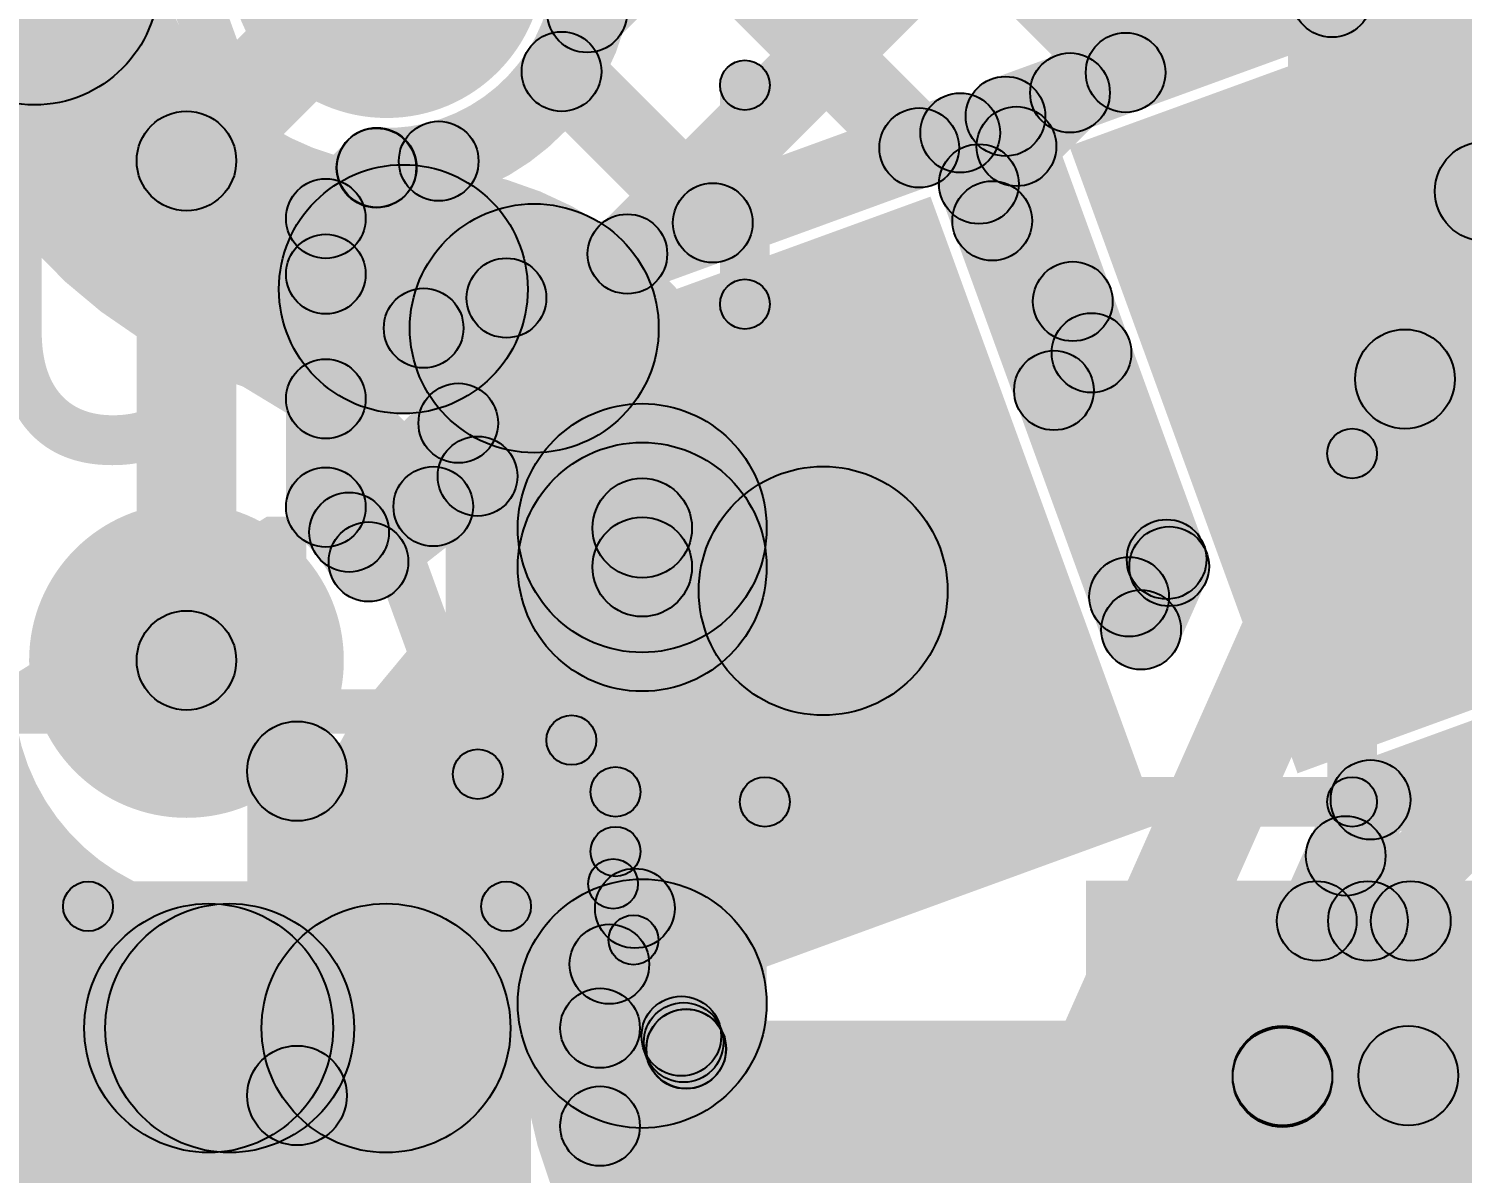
# Model space of a CAD drawing. Header units: millimetres. Extents: x -2.17 to 2.17, y -2.17 to 2.17.
# Drawn here: x 0.63 to 0.7741, y 0.1236 to 0.2386 of the extents above; entities that cross this region are included whole.
import ezdxf

# ---------------------------------------------------------------- set-up
doc = ezdxf.new("R2010")
doc.units = ezdxf.units.MM
doc.header["$MEASUREMENT"] = 0
for name, color, linetype in [('BottomLayer', 5, 'Continuous'), ('BottomOverlay', 54, 'Continuous'), ('BottomPaste', 16, 'Continuous'), ('BottomSolder', 6, 'Continuous'), ('Mechanical2', 216, 'Continuous'), ('TopLayer', 1, 'Continuous'), ('TopOverlay', 2, 'Continuous'), ('TopPaste', 8, 'Continuous'), ('TopSolder', 216, 'Continuous'), ('ViaHoleLayer', 16, 'Continuous')]:
    doc.layers.add(name, color=color, linetype=linetype)

# ---------------------------------------------------------------- blocks, each defined once
blk = doc.blocks.new('S______B______B_1')
at = {"layer": 'BottomLayer'}
for points in [[(-0.015, 0.0175), (-0.015, -0.0175), (-0.045, -0.0175), (-0.045, 0.0175)], [(0.045, 0.0175), (0.045, -0.0175), (0.015, -0.0175), (0.015, 0.0175)]]:
    blk.add_hatch(color=5, dxfattribs=at).paths.add_polyline_path(points)
at = {"layer": 'BottomOverlay'}
h = blk.add_hatch(color=54, dxfattribs=at)
edge = h.paths.add_edge_path()
edge.add_arc((-0.049, 0.021), 0.0025, 0, 360)
h = blk.add_hatch(color=54, dxfattribs=at)
edge = h.paths.add_edge_path()
edge.add_arc((-0.049, 0.021), 0.0025, 0, 360)
for points in [[(-0.049, 0.0185), (-0.049, 0.0235), (0.049, 0.0235), (0.049, 0.0185)], [(-0.0515, 0.021), (-0.0465, 0.021), (-0.0465, -0.021), (-0.0515, -0.021)], [(0.0465, 0.021), (0.0515, 0.021), (0.0515, -0.021), (0.0465, -0.021)], [(-0.049, -0.0235), (-0.049, -0.0185), (0.049, -0.0185), (0.049, -0.0235)]]:
    blk.add_hatch(color=54, dxfattribs=at).paths.add_polyline_path(points)
h = blk.add_hatch(color=54, dxfattribs=at)
edge = h.paths.add_edge_path()
edge.add_arc((0.049, 0.021), 0.0025, 0, 360)
h = blk.add_hatch(color=54, dxfattribs=at)
edge = h.paths.add_edge_path()
edge.add_arc((0.049, 0.021), 0.0025, 0, 360)
h = blk.add_hatch(color=54, dxfattribs=at)
edge = h.paths.add_edge_path()
edge.add_arc((-0.049, -0.021), 0.0025, 0, 360)
h = blk.add_hatch(color=54, dxfattribs=at)
edge = h.paths.add_edge_path()
edge.add_arc((-0.049, -0.021), 0.0025, 0, 360)
h = blk.add_hatch(color=54, dxfattribs=at)
edge = h.paths.add_edge_path()
edge.add_arc((0.049, -0.021), 0.0025, 0, 360)
h = blk.add_hatch(color=54, dxfattribs=at)
edge = h.paths.add_edge_path()
edge.add_arc((0.049, -0.021), 0.0025, 0, 360)
at = {"layer": 'BottomPaste'}
for points in [[(-0.015, 0.0175), (-0.015, -0.0175), (-0.045, -0.0175), (-0.045, 0.0175)], [(0.045, 0.0175), (0.045, -0.0175), (0.015, -0.0175), (0.015, 0.0175)]]:
    blk.add_hatch(color=16, dxfattribs=at).paths.add_polyline_path(points)
at = {"layer": 'BottomSolder'}
for points in [[(-0.011, 0.0215), (-0.011, -0.0215), (-0.049, -0.0215), (-0.049, 0.0215)], [(0.049, 0.0215), (0.049, -0.0215), (0.011, -0.0215), (0.011, 0.0215)]]:
    blk.add_hatch(color=6, dxfattribs=at).paths.add_polyline_path(points)
at = {"layer": 'BottomOverlay'}
for centre in [(-0.049, 0.021), (-0.049, 0.021), (0.049, 0.021), (0.049, 0.021), (-0.049, -0.021), (-0.049, -0.021), (0.049, -0.021), (0.049, -0.021)]:
    blk.add_circle(centre, 0.0025, dxfattribs=at)
blk = doc.blocks.new('SOT23_3_B_100')
at = {"layer": 'BottomLayer'}
for points in [[(-0.02166, 0.02657), (-0.05316, 0.02657), (-0.05316, 0.05807), (-0.02166, 0.05807)], [(0.05314, 0.02657), (0.02165, 0.02657), (0.02165, 0.05807), (0.05314, 0.05807)], [(0.01574, -0.05807), (-0.01575, -0.05807), (-0.01575, -0.02657), (0.01574, -0.02657)]]:
    blk.add_hatch(color=5, dxfattribs=at).paths.add_polyline_path(points)
at = {"layer": 'BottomOverlay'}
h = blk.add_hatch(color=54, dxfattribs=at)
edge = h.paths.add_edge_path()
edge.add_arc((-0.066, 0.045), 0.0025, 0, 360)
h = blk.add_hatch(color=54, dxfattribs=at)
edge = h.paths.add_edge_path()
edge.add_arc((-0.06, 0.045), 0.0025, 0, 360)
h = blk.add_hatch(color=54, dxfattribs=at)
edge = h.paths.add_edge_path()
edge.add_arc((-0.01101, 0.032), 0.0025, 0, 360)
for points in [[(-0.01101, 0.0295), (-0.01101, 0.0345), (0.01099, 0.0345), (0.01099, 0.0295)], [(-0.06351, 0.03), (-0.05851, 0.03), (-0.05851, -0.029), (-0.06351, -0.029)], [(0.05849, 0.03), (0.06349, 0.03), (0.06349, -0.029), (0.05849, -0.029)], [(-0.06101, -0.0315), (-0.06101, -0.0265), (-0.02601, -0.0265), (-0.02601, -0.0315)], [(0.02599, -0.0315), (0.02599, -0.0265), (0.06099, -0.0265), (0.06099, -0.0315)]]:
    blk.add_hatch(color=54, dxfattribs=at).paths.add_polyline_path(points)
h = blk.add_hatch(color=54, dxfattribs=at)
edge = h.paths.add_edge_path()
edge.add_arc((0.01099, 0.032), 0.0025, 0, 360)
h = blk.add_hatch(color=54, dxfattribs=at)
edge = h.paths.add_edge_path()
edge.add_arc((-0.06101, 0.03), 0.0025, 0, 360)
h = blk.add_hatch(color=54, dxfattribs=at)
edge = h.paths.add_edge_path()
edge.add_arc((0.06099, 0.03), 0.0025, 0, 360)
h = blk.add_hatch(color=54, dxfattribs=at)
edge = h.paths.add_edge_path()
edge.add_arc((-0.06101, -0.029), 0.0025, 0, 360)
h = blk.add_hatch(color=54, dxfattribs=at)
edge = h.paths.add_edge_path()
edge.add_arc((-0.06101, -0.029), 0.0025, 0, 360)
h = blk.add_hatch(color=54, dxfattribs=at)
edge = h.paths.add_edge_path()
edge.add_arc((-0.02601, -0.029), 0.0025, 0, 360)
h = blk.add_hatch(color=54, dxfattribs=at)
edge = h.paths.add_edge_path()
edge.add_arc((0.02599, -0.029), 0.0025, 0, 360)
h = blk.add_hatch(color=54, dxfattribs=at)
edge = h.paths.add_edge_path()
edge.add_arc((0.06099, -0.029), 0.0025, 0, 360)
h = blk.add_hatch(color=54, dxfattribs=at)
edge = h.paths.add_edge_path()
edge.add_arc((0.06099, -0.029), 0.0025, 0, 360)
at = {"layer": 'BottomPaste'}
for points in [[(-0.02166, 0.02657), (-0.05316, 0.02657), (-0.05316, 0.05807), (-0.02166, 0.05807)], [(0.05314, 0.02657), (0.02165, 0.02657), (0.02165, 0.05807), (0.05314, 0.05807)], [(0.01574, -0.05807), (-0.01575, -0.05807), (-0.01575, -0.02657), (0.01574, -0.02657)]]:
    blk.add_hatch(color=16, dxfattribs=at).paths.add_polyline_path(points)
at = {"layer": 'BottomSolder'}
for points in [[(-0.01766, 0.02257), (-0.05716, 0.02257), (-0.05716, 0.06207), (-0.01766, 0.06207)], [(0.05714, 0.02257), (0.01765, 0.02257), (0.01765, 0.06207), (0.05714, 0.06207)], [(0.01974, -0.06207), (-0.01975, -0.06207), (-0.01975, -0.02257), (0.01974, -0.02257)]]:
    blk.add_hatch(color=6, dxfattribs=at).paths.add_polyline_path(points)
at = {"layer": 'BottomOverlay', "const_width": 0.005}
blk.add_lwpolyline([(-0.06, 0.045, 1), (-0.066, 0.045, 1)], format="xyb", close=True, dxfattribs=at)
at = {"layer": 'BottomOverlay'}
for centre in [(-0.066, 0.045), (-0.06, 0.045), (-0.01101, 0.032), (0.01099, 0.032), (-0.06101, 0.03), (0.06099, 0.03), (-0.06101, -0.029), (-0.06101, -0.029), (-0.02601, -0.029), (0.02599, -0.029), (0.06099, -0.029), (0.06099, -0.029)]:
    blk.add_circle(centre, 0.0025, dxfattribs=at)
blk = doc.blocks.new('SOT23_3_B_101')
at = {"layer": 'BottomLayer'}
for points in [[(-0.02166, 0.02657), (-0.05316, 0.02657), (-0.05316, 0.05807), (-0.02166, 0.05807)], [(0.05314, 0.02657), (0.02165, 0.02657), (0.02165, 0.05807), (0.05314, 0.05807)], [(0.01574, -0.05807), (-0.01575, -0.05807), (-0.01575, -0.02657), (0.01574, -0.02657)]]:
    blk.add_hatch(color=5, dxfattribs=at).paths.add_polyline_path(points)
at = {"layer": 'BottomOverlay'}
h = blk.add_hatch(color=54, dxfattribs=at)
edge = h.paths.add_edge_path()
edge.add_arc((-0.066, 0.045), 0.0025, 0, 360)
h = blk.add_hatch(color=54, dxfattribs=at)
edge = h.paths.add_edge_path()
edge.add_arc((-0.06, 0.045), 0.0025, 0, 360)
h = blk.add_hatch(color=54, dxfattribs=at)
edge = h.paths.add_edge_path()
edge.add_arc((-0.01101, 0.032), 0.0025, 0, 360)
for points in [[(0.01099, 0.0345), (0.01099, 0.0295), (-0.01101, 0.0295), (-0.01101, 0.0345)], [(-0.06351, 0.03), (-0.05851, 0.03), (-0.05851, -0.029), (-0.06351, -0.029)], [(0.05849, 0.03), (0.06349, 0.03), (0.06349, -0.029), (0.05849, -0.029)], [(-0.02601, -0.0265), (-0.02601, -0.0315), (-0.06101, -0.0315), (-0.06101, -0.0265)], [(0.06099, -0.0265), (0.06099, -0.0315), (0.02599, -0.0315), (0.02599, -0.0265)]]:
    blk.add_hatch(color=54, dxfattribs=at).paths.add_polyline_path(points)
h = blk.add_hatch(color=54, dxfattribs=at)
edge = h.paths.add_edge_path()
edge.add_arc((0.01099, 0.032), 0.0025, 0, 360)
h = blk.add_hatch(color=54, dxfattribs=at)
edge = h.paths.add_edge_path()
edge.add_arc((-0.06101, 0.03), 0.0025, 0, 360)
h = blk.add_hatch(color=54, dxfattribs=at)
edge = h.paths.add_edge_path()
edge.add_arc((0.06099, 0.03), 0.0025, 0, 360)
h = blk.add_hatch(color=54, dxfattribs=at)
edge = h.paths.add_edge_path()
edge.add_arc((-0.06101, -0.029), 0.0025, 0, 360)
h = blk.add_hatch(color=54, dxfattribs=at)
edge = h.paths.add_edge_path()
edge.add_arc((-0.06101, -0.029), 0.0025, 0, 360)
h = blk.add_hatch(color=54, dxfattribs=at)
edge = h.paths.add_edge_path()
edge.add_arc((-0.02601, -0.029), 0.0025, 0, 360)
h = blk.add_hatch(color=54, dxfattribs=at)
edge = h.paths.add_edge_path()
edge.add_arc((0.02599, -0.029), 0.0025, 0, 360)
h = blk.add_hatch(color=54, dxfattribs=at)
edge = h.paths.add_edge_path()
edge.add_arc((0.06099, -0.029), 0.0025, 0, 360)
h = blk.add_hatch(color=54, dxfattribs=at)
edge = h.paths.add_edge_path()
edge.add_arc((0.06099, -0.029), 0.0025, 0, 360)
at = {"layer": 'BottomPaste'}
for points in [[(-0.02166, 0.02657), (-0.05316, 0.02657), (-0.05316, 0.05807), (-0.02166, 0.05807)], [(0.05314, 0.02657), (0.02165, 0.02657), (0.02165, 0.05807), (0.05314, 0.05807)], [(0.01574, -0.05807), (-0.01575, -0.05807), (-0.01575, -0.02657), (0.01574, -0.02657)]]:
    blk.add_hatch(color=16, dxfattribs=at).paths.add_polyline_path(points)
at = {"layer": 'BottomSolder'}
for points in [[(-0.01766, 0.02257), (-0.05716, 0.02257), (-0.05716, 0.06207), (-0.01766, 0.06207)], [(0.05714, 0.02257), (0.01765, 0.02257), (0.01765, 0.06207), (0.05714, 0.06207)], [(0.01974, -0.06207), (-0.01975, -0.06207), (-0.01975, -0.02257), (0.01974, -0.02257)]]:
    blk.add_hatch(color=6, dxfattribs=at).paths.add_polyline_path(points)
at = {"layer": 'BottomOverlay', "const_width": 0.005}
blk.add_lwpolyline([(-0.06, 0.045, 1), (-0.066, 0.045, 1)], format="xyb", close=True, dxfattribs=at)
at = {"layer": 'BottomOverlay'}
for centre in [(-0.066, 0.045), (-0.06, 0.045), (-0.01101, 0.032), (0.01099, 0.032), (-0.06101, 0.03), (0.06099, 0.03), (-0.06101, -0.029), (-0.06101, -0.029), (-0.02601, -0.029), (0.02599, -0.029), (0.06099, -0.029), (0.06099, -0.029)]:
    blk.add_circle(centre, 0.0025, dxfattribs=at)
blk = doc.blocks.new('WS2812B_M____254')
at = {"layer": 'TopLayer'}
for points in [[(0.03504, 0.05079), (0.09409, 0.05079), (0.09409, 0.01142), (0.03504, 0.01142)], [(0.03504, -0.01142), (0.09409, -0.01142), (0.09409, -0.05079), (0.03504, -0.05079)]]:
    blk.add_hatch(color=1, dxfattribs=at).paths.add_polyline_path(points)
at = {"layer": 'TopPaste'}
for points in [[(0.03504, 0.05079), (0.09409, 0.05079), (0.09409, 0.01142), (0.03504, 0.01142)], [(0.03504, -0.01142), (0.09409, -0.01142), (0.09409, -0.05079), (0.03504, -0.05079)]]:
    blk.add_hatch(color=8, dxfattribs=at).paths.add_polyline_path(points)
at = {"layer": 'TopSolder'}
for points in [[(0.03104, 0.05479), (0.09809, 0.05479), (0.09809, 0.00742), (0.03104, 0.00742)], [(0.03104, -0.00742), (0.09809, -0.00742), (0.09809, -0.05479), (0.03104, -0.05479)]]:
    blk.add_hatch(color=216, dxfattribs=at).paths.add_polyline_path(points)
blk = doc.blocks.new('WS2812B_M____255')
at = {"layer": 'TopLayer'}
for points in [[(-0.09409, 0.05079), (-0.03504, 0.05079), (-0.03504, 0.01142), (-0.09409, 0.01142)], [(-0.09409, -0.01142), (-0.03504, -0.01142), (-0.03504, -0.05079), (-0.09409, -0.05079)]]:
    blk.add_hatch(color=1, dxfattribs=at).paths.add_polyline_path(points)
at = {"layer": 'TopOverlay'}
h = blk.add_hatch(color=2, dxfattribs=at)
edge = h.paths.add_edge_path()
edge.add_arc((-0.07, 0.07), 0.0025, 0, 360)
h = blk.add_hatch(color=2, dxfattribs=at)
edge = h.paths.add_edge_path()
edge.add_arc((-0.07, 0.07), 0.0025, 0, 360)
for points in [[(0.07, 0.0725), (0.07, 0.0675), (-0.07, 0.0675), (-0.07, 0.0725)], [(-0.0725, 0.07), (-0.0675, 0.07), (-0.0675, 0.06), (-0.0725, 0.06)]]:
    blk.add_hatch(color=2, dxfattribs=at).paths.add_polyline_path(points)
h = blk.add_hatch(color=2, dxfattribs=at)
edge = h.paths.add_edge_path()
edge.add_arc((-0.091, 0.061), 0.0025, 0, 360)
h = blk.add_hatch(color=2, dxfattribs=at)
edge = h.paths.add_edge_path()
edge.add_arc((-0.085, 0.061), 0.0025, 0, 360)
h = blk.add_hatch(color=2, dxfattribs=at)
edge = h.paths.add_edge_path()
edge.add_arc((-0.07, 0.06), 0.0025, 0, 360)
at = {"layer": 'TopPaste'}
for points in [[(-0.09409, 0.05079), (-0.03504, 0.05079), (-0.03504, 0.01142), (-0.09409, 0.01142)], [(-0.09409, -0.01142), (-0.03504, -0.01142), (-0.03504, -0.05079), (-0.09409, -0.05079)]]:
    blk.add_hatch(color=8, dxfattribs=at).paths.add_polyline_path(points)
at = {"layer": 'TopSolder'}
for points in [[(-0.09809, 0.05479), (-0.03104, 0.05479), (-0.03104, 0.00742), (-0.09809, 0.00742)], [(-0.09809, -0.00742), (-0.03104, -0.00742), (-0.03104, -0.05479), (-0.09809, -0.05479)]]:
    blk.add_hatch(color=216, dxfattribs=at).paths.add_polyline_path(points)
at = {"layer": 'TopOverlay', "const_width": 0.005}
blk.add_lwpolyline([(-0.085, 0.061, 1), (-0.091, 0.061, 1)], format="xyb", close=True, dxfattribs=at)
at = {"layer": 'TopOverlay'}
for centre in [(-0.07, 0.07), (-0.07, 0.07), (-0.091, 0.061), (-0.085, 0.061), (-0.07, 0.06)]:
    blk.add_circle(centre, 0.0025, dxfattribs=at)

msp = doc.modelspace()

# ---------------------------------------------------------------- hatches: boundary and pattern name
at = {"layer": 'BottomLayer'}
h = msp.add_hatch(color=5, dxfattribs=at)
edge = h.paths.add_edge_path()
edge.add_arc((0.666, 0.24539), 0.01181, 0, 360)
h = msp.add_hatch(color=5, dxfattribs=at)
edge = h.paths.add_edge_path()
edge.add_arc((0.6306, 0.24339), 0.0125, 0, 360)
h = msp.add_hatch(color=5, dxfattribs=at)
edge = h.paths.add_edge_path()
edge.add_arc((0.77632, 0.22222), 0.005, 0, 360)
h = msp.add_hatch(color=5, dxfattribs=at)
edge = h.paths.add_edge_path()
edge.add_arc((0.66768, 0.21239), 0.0125, 0, 360)
h = msp.add_hatch(color=5, dxfattribs=at)
edge = h.paths.add_edge_path()
edge.add_arc((0.66768, 0.21239), 0.0125, 0, 360)
h = msp.add_hatch(color=5, dxfattribs=at)
edge = h.paths.add_edge_path()
edge.add_arc((0.68083, 0.20846), 0.0125, 0, 360)
h = msp.add_hatch(color=5, dxfattribs=at)
edge = h.paths.add_edge_path()
edge.add_arc((0.68083, 0.20846), 0.0125, 0, 360)
h = msp.add_hatch(color=5, dxfattribs=at)
edge = h.paths.add_edge_path()
edge.add_arc((0.69168, 0.18839), 0.0125, 0, 360)
h = msp.add_hatch(color=5, dxfattribs=at)
edge = h.paths.add_edge_path()
edge.add_arc((0.69168, 0.18449), 0.0125, 0, 360)
h = msp.add_hatch(color=5, dxfattribs=at)
edge = h.paths.add_edge_path()
edge.add_arc((0.69168, 0.18839), 0.005, 0, 360)
h = msp.add_hatch(color=5, dxfattribs=at)
edge = h.paths.add_edge_path()
edge.add_arc((0.69168, 0.18449), 0.005, 0, 360)
for points in [[(0.69668, 0.18449), (0.68668, 0.18449), (0.68668, 0.18839), (0.69668, 0.18839)], [(0.70418, 0.14062), (0.67918, 0.14062), (0.67918, 0.18449), (0.70418, 0.18449)], [(0.64235, 0.17155), (0.64942, 0.17862), (0.66054, 0.16751), (0.65346, 0.16044)], [(0.662, 0.13139), (0.652, 0.13139), (0.652, 0.16397), (0.662, 0.16397)], [(0.75601, 0.12839), (0.75601, 0.13839), (0.76865, 0.13839), (0.76865, 0.12839)], [(0.76865, 0.12839), (0.76865, 0.13839), (0.898, 0.13839), (0.898, 0.12839)], [(0.76101, 0.13322), (0.75101, 0.13322), (0.75101, 0.13339), (0.76101, 0.13339)]]:
    msp.add_hatch(color=5, dxfattribs=at).paths.add_polyline_path(points)
h = msp.add_hatch(color=5, dxfattribs=at)
edge = h.paths.add_edge_path()
edge.add_arc((0.64589, 0.17509), 0.01181, 0, 360)
h = msp.add_hatch(color=5, dxfattribs=at)
edge = h.paths.add_edge_path()
edge.add_arc((0.64589, 0.17509), 0.005, 0, 360)
h = msp.add_hatch(color=5, dxfattribs=at)
edge = h.paths.add_edge_path()
edge.add_arc((0.657, 0.16397), 0.005, 0, 360)
h = msp.add_hatch(color=5, dxfattribs=at)
edge = h.paths.add_edge_path()
edge.add_arc((0.657, 0.16397), 0.005, 0, 360)
h = msp.add_hatch(color=5, dxfattribs=at)
edge = h.paths.add_edge_path()
edge.add_arc((0.69168, 0.14062), 0.0125, 0, 360)
h = msp.add_hatch(color=5, dxfattribs=at)
edge = h.paths.add_edge_path()
edge.add_arc((0.69168, 0.14062), 0.0125, 0, 360)
h = msp.add_hatch(color=5, dxfattribs=at)
edge = h.paths.add_edge_path()
edge.add_arc((0.75601, 0.13339), 0.005, 0, 360)
h = msp.add_hatch(color=5, dxfattribs=at)
edge = h.paths.add_edge_path()
edge.add_arc((0.75601, 0.13339), 0.005, 0, 360)
h = msp.add_hatch(color=5, dxfattribs=at)
edge = h.paths.add_edge_path()
edge.add_arc((0.76865, 0.13339), 0.005, 0, 360)
h = msp.add_hatch(color=5, dxfattribs=at)
edge = h.paths.add_edge_path()
edge.add_arc((0.76865, 0.13339), 0.005, 0, 360)
h = msp.add_hatch(color=5, dxfattribs=at)
edge = h.paths.add_edge_path()
edge.add_arc((0.76865, 0.13339), 0.005, 0, 360)
h = msp.add_hatch(color=5, dxfattribs=at)
edge = h.paths.add_edge_path()
edge.add_arc((0.75601, 0.13322), 0.005, 0, 360)
h = msp.add_hatch(color=5, dxfattribs=at)
edge = h.paths.add_edge_path()
edge.add_arc((0.657, 0.13139), 0.005, 0, 360)
at = {"layer": 'BottomSolder'}
h = msp.add_hatch(color=6, dxfattribs=at)
edge = h.paths.add_edge_path()
edge.add_arc((0.666, 0.24539), 0.01581, 0, 360)
h = msp.add_hatch(color=6, dxfattribs=at)
edge = h.paths.add_edge_path()
edge.add_arc((0.64589, 0.17509), 0.01581, 0, 360)
at = {"layer": 'TopLayer'}
for points in [[(0.69301, 0.21309), (0.68736, 0.21875), (0.76386, 0.29525), (0.76952, 0.2896)], [(0.73748, 0.22928), (0.73183, 0.23493), (0.7798, 0.28291), (0.78546, 0.27725)], [(0.68897, 0.23733), (0.68332, 0.24299), (0.72166, 0.28133), (0.72731, 0.27568)], [(0.69679, 0.27194), (0.70244, 0.2776), (0.74308, 0.23697), (0.73742, 0.23131)], [(0.67605, 0.2644), (0.68171, 0.27005), (0.72234, 0.22942), (0.71668, 0.22376)], [(0.72955, 0.22599), (0.72681, 0.23351), (0.78072, 0.25313), (0.78346, 0.24561)], [(0.64942, 0.22174), (0.64235, 0.22881), (0.66246, 0.24893), (0.66954, 0.24185)], [(0.68075, 0.23142), (0.6864, 0.23707), (0.7016, 0.22187), (0.69595, 0.21622)], [(0.73211, 0.2239), (0.72645, 0.22955), (0.73183, 0.23493), (0.73748, 0.22928)], [(0.67109, 0.20471), (0.66836, 0.21223), (0.72227, 0.23185), (0.725, 0.22434)], [(0.72442, 0.22838), (0.73194, 0.23112), (0.74839, 0.18591), (0.74087, 0.18317)], [(0.71988, 0.22673), (0.72739, 0.22946), (0.74556, 0.17954), (0.73805, 0.1768)], [(0.72833, 0.22013), (0.72268, 0.22578), (0.72645, 0.22955), (0.73211, 0.2239)], [(0.66271, 0.21107), (0.65706, 0.21673), (0.6684, 0.22807), (0.67406, 0.22242)], [(0.66271, 0.21665), (0.65706, 0.2223), (0.66218, 0.22743), (0.66784, 0.22177)], [(0.66214, 0.22173), (0.6678, 0.22739), (0.68087, 0.21433), (0.67521, 0.20867)], [(0.65089, 0.17509), (0.64089, 0.17509), (0.64089, 0.22527), (0.65089, 0.22527)], [(0.72403, 0.21642), (0.72968, 0.22208), (0.73777, 0.21399), (0.73211, 0.20833)], [(0.66389, 0.19048), (0.65589, 0.19048), (0.65589, 0.21948), (0.66389, 0.21948)], [(0.66597, 0.2071), (0.67348, 0.20984), (0.67889, 0.19497), (0.67138, 0.19224)], [(0.73588, 0.19939), (0.73022, 0.20505), (0.734, 0.20882), (0.73965, 0.20316)], [(0.72936, 0.10336), (0.72023, 0.10742), (0.76374, 0.20538), (0.77288, 0.20132)], [(0.65706, 0.19854), (0.66271, 0.20419), (0.67352, 0.19339), (0.66786, 0.18773)], [(0.66506, 0.18514), (0.6594, 0.19079), (0.67037, 0.20176), (0.67603, 0.1961)], [(0.74343, 0.17865), (0.73777, 0.18431), (0.74154, 0.18808), (0.7472, 0.18242)], [(0.74546, 0.17655), (0.73815, 0.17979), (0.74098, 0.18616), (0.74829, 0.18291)], [(0.76623, 0.15734), (0.76349, 0.16486), (0.80413, 0.17965), (0.80687, 0.17213)], [(0.76743, 0.14609), (0.76178, 0.15175), (0.78078, 0.17075), (0.78644, 0.16509)], [(0.7631, 0.14729), (0.75579, 0.15054), (0.7612, 0.16272), (0.76851, 0.15947)], [(0.75953, 0.15263), (0.76518, 0.15829), (0.77173, 0.15175), (0.76607, 0.14609)], [(0.75945, 0.14492), (0.75945, 0.15292), (0.8055, 0.15292), (0.8055, 0.14492)], [(0.68718, 0.14882), (0.6947, 0.15156), (0.69984, 0.13743), (0.69232, 0.1347)], [(0.64812, 0.12566), (0.64812, 0.15066), (0.65023, 0.15066), (0.65023, 0.12566)], [(0.65023, 0.12566), (0.65023, 0.15066), (0.66594, 0.15066), (0.66594, 0.12566)], [(0.68555, 0.14176), (0.69121, 0.14742), (0.69844, 0.14019), (0.69278, 0.13453)], [(0.69027, 0.12549), (0.68461, 0.13115), (0.69301, 0.13955), (0.69867, 0.13389)], [(0.67844, 0.02439), (0.65344, 0.02439), (0.65344, 0.13816), (0.67844, 0.13816)], [(0.69144, 0.02439), (0.68344, 0.02439), (0.68344, 0.13816), (0.69144, 0.13816)], [(0.70011, 0.06686), (0.69211, 0.06686), (0.69211, 0.13608), (0.70011, 0.13608)]]:
    msp.add_hatch(color=1, dxfattribs=at).paths.add_polyline_path(points)
h = msp.add_hatch(color=1, dxfattribs=at)
edge = h.paths.add_edge_path()
edge.add_arc((0.666, 0.24539), 0.01181, 0, 360)
h = msp.add_hatch(color=1, dxfattribs=at)
edge = h.paths.add_edge_path()
edge.add_arc((0.76098, 0.24169), 0.004, 0, 360)
h = msp.add_hatch(color=1, dxfattribs=at)
edge = h.paths.add_edge_path()
edge.add_arc((0.68614, 0.24016), 0.004, 0, 360)
h = msp.add_hatch(color=1, dxfattribs=at)
edge = h.paths.add_edge_path()
edge.add_arc((0.68358, 0.23424), 0.004, 0, 360)
h = msp.add_hatch(color=1, dxfattribs=at)
edge = h.paths.add_edge_path()
edge.add_arc((0.74025, 0.23414), 0.004, 0, 360)
h = msp.add_hatch(color=1, dxfattribs=at)
edge = h.paths.add_edge_path()
edge.add_arc((0.73466, 0.23211), 0.004, 0, 360)
h = msp.add_hatch(color=1, dxfattribs=at)
edge = h.paths.add_edge_path()
edge.add_arc((0.73466, 0.23211), 0.004, 0, 360)
h = msp.add_hatch(color=1, dxfattribs=at)
edge = h.paths.add_edge_path()
edge.add_arc((0.72818, 0.22975), 0.004, 0, 360)
h = msp.add_hatch(color=1, dxfattribs=at)
edge = h.paths.add_edge_path()
edge.add_arc((0.72818, 0.22975), 0.004, 0, 360)
h = msp.add_hatch(color=1, dxfattribs=at)
edge = h.paths.add_edge_path()
edge.add_arc((0.72363, 0.22809), 0.004, 0, 360)
h = msp.add_hatch(color=1, dxfattribs=at)
edge = h.paths.add_edge_path()
edge.add_arc((0.72363, 0.22809), 0.004, 0, 360)
h = msp.add_hatch(color=1, dxfattribs=at)
edge = h.paths.add_edge_path()
edge.add_arc((0.71951, 0.22659), 0.004, 0, 360)
h = msp.add_hatch(color=1, dxfattribs=at)
edge = h.paths.add_edge_path()
edge.add_arc((0.72928, 0.22673), 0.004, 0, 360)
h = msp.add_hatch(color=1, dxfattribs=at)
edge = h.paths.add_edge_path()
edge.add_arc((0.72928, 0.22673), 0.004, 0, 360)
h = msp.add_hatch(color=1, dxfattribs=at)
edge = h.paths.add_edge_path()
edge.add_arc((0.64589, 0.22527), 0.005, 0, 360)
h = msp.add_hatch(color=1, dxfattribs=at)
edge = h.paths.add_edge_path()
edge.add_arc((0.64589, 0.22527), 0.005, 0, 360)
h = msp.add_hatch(color=1, dxfattribs=at)
edge = h.paths.add_edge_path()
edge.add_arc((0.67123, 0.22525), 0.004, 0, 360)
h = msp.add_hatch(color=1, dxfattribs=at)
edge = h.paths.add_edge_path()
edge.add_arc((0.66497, 0.22456), 0.004, 0, 360)
h = msp.add_hatch(color=1, dxfattribs=at)
edge = h.paths.add_edge_path()
edge.add_arc((0.66501, 0.2246), 0.004, 0, 360)
h = msp.add_hatch(color=1, dxfattribs=at)
edge = h.paths.add_edge_path()
edge.add_arc((0.66501, 0.2246), 0.004, 0, 360)
h = msp.add_hatch(color=1, dxfattribs=at)
edge = h.paths.add_edge_path()
edge.add_arc((0.72551, 0.22295), 0.004, 0, 360)
h = msp.add_hatch(color=1, dxfattribs=at)
edge = h.paths.add_edge_path()
edge.add_arc((0.65989, 0.21948), 0.004, 0, 360)
h = msp.add_hatch(color=1, dxfattribs=at)
edge = h.paths.add_edge_path()
edge.add_arc((0.65989, 0.21948), 0.004, 0, 360)
h = msp.add_hatch(color=1, dxfattribs=at)
edge = h.paths.add_edge_path()
edge.add_arc((0.69877, 0.21905), 0.004, 0, 360)
h = msp.add_hatch(color=1, dxfattribs=at)
edge = h.paths.add_edge_path()
edge.add_arc((0.72685, 0.21925), 0.004, 0, 360)
h = msp.add_hatch(color=1, dxfattribs=at)
edge = h.paths.add_edge_path()
edge.add_arc((0.69019, 0.21592), 0.004, 0, 360)
h = msp.add_hatch(color=1, dxfattribs=at)
edge = h.paths.add_edge_path()
edge.add_arc((0.65989, 0.2139), 0.004, 0, 360)
h = msp.add_hatch(color=1, dxfattribs=at)
edge = h.paths.add_edge_path()
edge.add_arc((0.67804, 0.2115), 0.004, 0, 360)
h = msp.add_hatch(color=1, dxfattribs=at)
edge = h.paths.add_edge_path()
edge.add_arc((0.73494, 0.21116), 0.004, 0, 360)
h = msp.add_hatch(color=1, dxfattribs=at)
edge = h.paths.add_edge_path()
edge.add_arc((0.66972, 0.20847), 0.004, 0, 360)
h = msp.add_hatch(color=1, dxfattribs=at)
edge = h.paths.add_edge_path()
edge.add_arc((0.66972, 0.20847), 0.004, 0, 360)
h = msp.add_hatch(color=1, dxfattribs=at)
edge = h.paths.add_edge_path()
edge.add_arc((0.73682, 0.20599), 0.004, 0, 360)
h = msp.add_hatch(color=1, dxfattribs=at)
edge = h.paths.add_edge_path()
edge.add_arc((0.76831, 0.20335), 0.005, 0, 360)
h = msp.add_hatch(color=1, dxfattribs=at)
edge = h.paths.add_edge_path()
edge.add_arc((0.73305, 0.20222), 0.004, 0, 360)
h = msp.add_hatch(color=1, dxfattribs=at)
edge = h.paths.add_edge_path()
edge.add_arc((0.65989, 0.20137), 0.004, 0, 360)
h = msp.add_hatch(color=1, dxfattribs=at)
edge = h.paths.add_edge_path()
edge.add_arc((0.6732, 0.19893), 0.004, 0, 360)
h = msp.add_hatch(color=1, dxfattribs=at)
edge = h.paths.add_edge_path()
edge.add_arc((0.67514, 0.1936), 0.004, 0, 360)
h = msp.add_hatch(color=1, dxfattribs=at)
edge = h.paths.add_edge_path()
edge.add_arc((0.67514, 0.1936), 0.004, 0, 360)
h = msp.add_hatch(color=1, dxfattribs=at)
edge = h.paths.add_edge_path()
edge.add_arc((0.65989, 0.19048), 0.004, 0, 360)
h = msp.add_hatch(color=1, dxfattribs=at)
edge = h.paths.add_edge_path()
edge.add_arc((0.65989, 0.19048), 0.004, 0, 360)
h = msp.add_hatch(color=1, dxfattribs=at)
edge = h.paths.add_edge_path()
edge.add_arc((0.67069, 0.19056), 0.004, 0, 360)
h = msp.add_hatch(color=1, dxfattribs=at)
edge = h.paths.add_edge_path()
edge.add_arc((0.70986, 0.18208), 0.0125, 0, 360)
h = msp.add_hatch(color=1, dxfattribs=at)
edge = h.paths.add_edge_path()
edge.add_arc((0.66223, 0.18797), 0.004, 0, 360)
h = msp.add_hatch(color=1, dxfattribs=at)
edge = h.paths.add_edge_path()
edge.add_arc((0.66418, 0.185), 0.004, 0, 360)
h = msp.add_hatch(color=1, dxfattribs=at)
edge = h.paths.add_edge_path()
edge.add_arc((0.66418, 0.185), 0.004, 0, 360)
h = msp.add_hatch(color=1, dxfattribs=at)
edge = h.paths.add_edge_path()
edge.add_arc((0.74437, 0.18525), 0.004, 0, 360)
h = msp.add_hatch(color=1, dxfattribs=at)
edge = h.paths.add_edge_path()
edge.add_arc((0.74463, 0.18454), 0.004, 0, 360)
h = msp.add_hatch(color=1, dxfattribs=at)
edge = h.paths.add_edge_path()
edge.add_arc((0.74463, 0.18454), 0.004, 0, 360)
h = msp.add_hatch(color=1, dxfattribs=at)
edge = h.paths.add_edge_path()
edge.add_arc((0.64589, 0.17509), 0.01181, 0, 360)
h = msp.add_hatch(color=1, dxfattribs=at)
edge = h.paths.add_edge_path()
edge.add_arc((0.7406, 0.18148), 0.004, 0, 360)
h = msp.add_hatch(color=1, dxfattribs=at)
edge = h.paths.add_edge_path()
edge.add_arc((0.7418, 0.17817), 0.004, 0, 360)
h = msp.add_hatch(color=1, dxfattribs=at)
edge = h.paths.add_edge_path()
edge.add_arc((0.7418, 0.17817), 0.004, 0, 360)
h = msp.add_hatch(color=1, dxfattribs=at)
edge = h.paths.add_edge_path()
edge.add_arc((0.64589, 0.17509), 0.005, 0, 360)
h = msp.add_hatch(color=1, dxfattribs=at)
edge = h.paths.add_edge_path()
edge.add_arc((0.76486, 0.1611), 0.004, 0, 360)
h = msp.add_hatch(color=1, dxfattribs=at)
edge = h.paths.add_edge_path()
edge.add_arc((0.76486, 0.1611), 0.004, 0, 360)
h = msp.add_hatch(color=1, dxfattribs=at)
edge = h.paths.add_edge_path()
edge.add_arc((0.76236, 0.15546), 0.004, 0, 360)
h = msp.add_hatch(color=1, dxfattribs=at)
edge = h.paths.add_edge_path()
edge.add_arc((0.69094, 0.15019), 0.004, 0, 360)
h = msp.add_hatch(color=1, dxfattribs=at)
edge = h.paths.add_edge_path()
edge.add_arc((0.69094, 0.15019), 0.004, 0, 360)
h = msp.add_hatch(color=1, dxfattribs=at)
edge = h.paths.add_edge_path()
edge.add_arc((0.75945, 0.14892), 0.004, 0, 360)
h = msp.add_hatch(color=1, dxfattribs=at)
edge = h.paths.add_edge_path()
edge.add_arc((0.75945, 0.14892), 0.004, 0, 360)
h = msp.add_hatch(color=1, dxfattribs=at)
edge = h.paths.add_edge_path()
edge.add_arc((0.7646, 0.14892), 0.004, 0, 360)
h = msp.add_hatch(color=1, dxfattribs=at)
edge = h.paths.add_edge_path()
edge.add_arc((0.7689, 0.14892), 0.004, 0, 360)
h = msp.add_hatch(color=1, dxfattribs=at)
edge = h.paths.add_edge_path()
edge.add_arc((0.64812, 0.13816), 0.0125, 0, 360)
h = msp.add_hatch(color=1, dxfattribs=at)
edge = h.paths.add_edge_path()
edge.add_arc((0.64812, 0.13816), 0.0125, 0, 360)
h = msp.add_hatch(color=1, dxfattribs=at)
edge = h.paths.add_edge_path()
edge.add_arc((0.65023, 0.13816), 0.0125, 0, 360)
h = msp.add_hatch(color=1, dxfattribs=at)
edge = h.paths.add_edge_path()
edge.add_arc((0.65023, 0.13816), 0.0125, 0, 360)
h = msp.add_hatch(color=1, dxfattribs=at)
edge = h.paths.add_edge_path()
edge.add_arc((0.65023, 0.13816), 0.0125, 0, 360)
h = msp.add_hatch(color=1, dxfattribs=at)
edge = h.paths.add_edge_path()
edge.add_arc((0.66594, 0.13816), 0.0125, 0, 360)
h = msp.add_hatch(color=1, dxfattribs=at)
edge = h.paths.add_edge_path()
edge.add_arc((0.66594, 0.13816), 0.0125, 0, 360)
h = msp.add_hatch(color=1, dxfattribs=at)
edge = h.paths.add_edge_path()
edge.add_arc((0.66594, 0.13816), 0.0125, 0, 360)
h = msp.add_hatch(color=1, dxfattribs=at)
edge = h.paths.add_edge_path()
edge.add_arc((0.68838, 0.14459), 0.004, 0, 360)
h = msp.add_hatch(color=1, dxfattribs=at)
edge = h.paths.add_edge_path()
edge.add_arc((0.68744, 0.13816), 0.004, 0, 360)
h = msp.add_hatch(color=1, dxfattribs=at)
edge = h.paths.add_edge_path()
edge.add_arc((0.68744, 0.13816), 0.004, 0, 360)
h = msp.add_hatch(color=1, dxfattribs=at)
edge = h.paths.add_edge_path()
edge.add_arc((0.69561, 0.13736), 0.004, 0, 360)
h = msp.add_hatch(color=1, dxfattribs=at)
edge = h.paths.add_edge_path()
edge.add_arc((0.69584, 0.13672), 0.004, 0, 360)
h = msp.add_hatch(color=1, dxfattribs=at)
edge = h.paths.add_edge_path()
edge.add_arc((0.69608, 0.13606), 0.004, 0, 360)
h = msp.add_hatch(color=1, dxfattribs=at)
edge = h.paths.add_edge_path()
edge.add_arc((0.69611, 0.13608), 0.004, 0, 360)
h = msp.add_hatch(color=1, dxfattribs=at)
edge = h.paths.add_edge_path()
edge.add_arc((0.68744, 0.12832), 0.004, 0, 360)
at = {"layer": 'TopSolder'}
h = msp.add_hatch(color=216, dxfattribs=at)
edge = h.paths.add_edge_path()
edge.add_arc((0.64589, 0.17509), 0.01581, 0, 360)
at = {"layer": 'ViaHoleLayer'}
h = msp.add_hatch(color=16, dxfattribs=at)
edge = h.paths.add_edge_path()
edge.add_arc((0.64589, 0.17509), 0.00591, 0, 360)

# ---------------------------------------------------------------- linework, layer by layer
at = {"layer": 'BottomLayer'}
for points, const_width in [([(0.66768, 0.21239, -0.362923), (0.6306, 0.24339)], 0.025), ([(0.66768, 0.21239, -0.146031), (0.68083, 0.20846)], 0.025), ([(0.68083, 0.20846, -0.252886), (0.69168, 0.18839)], 0.025), ([(0.789, 0.15639, -0.378829), (0.76865, 0.13339)], 0.01), ([(0.73132, 0.10097, -0.414214), (0.69168, 0.14062)], 0.025)]:
    msp.add_lwpolyline(points, format="xyb", dxfattribs=dict(at, const_width=const_width))
for centre, radius in [((0.6306, 0.24339), 0.0125), ((0.77632, 0.22222), 0.005), ((0.66768, 0.21239), 0.0125), ((0.66768, 0.21239), 0.0125), ((0.68083, 0.20846), 0.0125), ((0.68083, 0.20846), 0.0125), ((0.69168, 0.18839), 0.0125), ((0.69168, 0.18449), 0.0125), ((0.69168, 0.18839), 0.005), ((0.69168, 0.18449), 0.005), ((0.64589, 0.17509), 0.005), ((0.657, 0.16397), 0.005), ((0.657, 0.16397), 0.005), ((0.69168, 0.14062), 0.0125), ((0.69168, 0.14062), 0.0125), ((0.75601, 0.13339), 0.005), ((0.75601, 0.13339), 0.005), ((0.76865, 0.13339), 0.005), ((0.76865, 0.13339), 0.005), ((0.76865, 0.13339), 0.005), ((0.75601, 0.13322), 0.005), ((0.657, 0.13139), 0.005)]:
    msp.add_circle(centre, radius, dxfattribs=at)
at = {"layer": 'Mechanical2', "const_width": 0.01}
for points in [[(2.16535, 0.001, 1), (-2.16535, 0.001, 1)], [(2.08135, -0.01, 1), (-2.04935, -0.01, 1)], [(1.84055, 0.001, 1), (-1.84055, 0.001, 1)], [(1.6437, 0.001, 1), (-1.6437, 0.001, 1)], [(1.50394, 0, 1), (-1.50394, 0, 1)], [(1.30709, 0.001, 1), (-1.30709, 0.001, 1)], [(1.17323, 0.001, 1), (-1.17323, 0.001, 1)], [(0.97638, 0.001, 1), (-0.97638, 0.001, 1)], [(0.84252, 0.001, 1), (-0.84252, 0.001, 1)], [(0.64567, 0.001, 1), (-0.64567, 0.001, 1)]]:
    msp.add_lwpolyline(points, format="xyb", close=True, dxfattribs=at)
at = {"layer": 'TopLayer'}
for points, const_width in [([(0.74976, 0.32208, -0.348458), (0.827, 0.2247)], 0.025), ([(0.76515, 0.29331, -0.27226), (0.8055, 0.2247)], 0.008), ([(0.68681, 0.24539, -0.428201), (0.66501, 0.2246)], 0.008), ([(0.64812, 0.13816, -0.414214), (0.58665, 0.19962)], 0.025), ([(0.66418, 0.185, -0.053382), (0.67514, 0.1936)], 0.008), ([(0.66594, 0.13816, -0.414214), (0.70986, 0.18208)], 0.025), ([(0.65989, 0.19048, -0.08433), (0.66418, 0.185)], 0.008), ([(0.65023, 0.13816, -0.414214), (0.616, 0.17239)], 0.025), ([(0.64444, 0.11674, -0.309712), (0.5695, 0.17312)], 0.008), ([(0.68744, 0.13816, -0.142528), (0.69094, 0.15019)], 0.008)]:
    msp.add_lwpolyline(points, format="xyb", dxfattribs=dict(at, const_width=const_width))
for centre, radius in [((0.76098, 0.24169), 0.004), ((0.68614, 0.24016), 0.004), ((0.68358, 0.23424), 0.004), ((0.74025, 0.23414), 0.004), ((0.73466, 0.23211), 0.004), ((0.73466, 0.23211), 0.004), ((0.72818, 0.22975), 0.004), ((0.72818, 0.22975), 0.004), ((0.72363, 0.22809), 0.004), ((0.72363, 0.22809), 0.004), ((0.71951, 0.22659), 0.004), ((0.72928, 0.22673), 0.004), ((0.72928, 0.22673), 0.004), ((0.64589, 0.22527), 0.005), ((0.64589, 0.22527), 0.005), ((0.67123, 0.22525), 0.004), ((0.66497, 0.22456), 0.004), ((0.66501, 0.2246), 0.004), ((0.66501, 0.2246), 0.004), ((0.72551, 0.22295), 0.004), ((0.65989, 0.21948), 0.004), ((0.65989, 0.21948), 0.004), ((0.69877, 0.21905), 0.004), ((0.72685, 0.21925), 0.004), ((0.69019, 0.21592), 0.004), ((0.65989, 0.2139), 0.004), ((0.67804, 0.2115), 0.004), ((0.73494, 0.21116), 0.004), ((0.66972, 0.20847), 0.004), ((0.66972, 0.20847), 0.004), ((0.73682, 0.20599), 0.004), ((0.76831, 0.20335), 0.005), ((0.73305, 0.20222), 0.004), ((0.65989, 0.20137), 0.004), ((0.6732, 0.19893), 0.004), ((0.67514, 0.1936), 0.004), ((0.67514, 0.1936), 0.004), ((0.65989, 0.19048), 0.004), ((0.65989, 0.19048), 0.004), ((0.67069, 0.19056), 0.004), ((0.70986, 0.18208), 0.0125), ((0.66223, 0.18797), 0.004), ((0.66418, 0.185), 0.004), ((0.66418, 0.185), 0.004), ((0.74437, 0.18525), 0.004), ((0.74463, 0.18454), 0.004), ((0.74463, 0.18454), 0.004), ((0.7406, 0.18148), 0.004), ((0.7418, 0.17817), 0.004), ((0.7418, 0.17817), 0.004), ((0.64589, 0.17509), 0.005), ((0.76486, 0.1611), 0.004), ((0.76486, 0.1611), 0.004), ((0.76236, 0.15546), 0.004), ((0.69094, 0.15019), 0.004), ((0.69094, 0.15019), 0.004), ((0.75945, 0.14892), 0.004), ((0.75945, 0.14892), 0.004), ((0.7646, 0.14892), 0.004), ((0.7689, 0.14892), 0.004), ((0.64812, 0.13816), 0.0125), ((0.64812, 0.13816), 0.0125), ((0.65023, 0.13816), 0.0125), ((0.65023, 0.13816), 0.0125), ((0.65023, 0.13816), 0.0125), ((0.66594, 0.13816), 0.0125), ((0.66594, 0.13816), 0.0125), ((0.66594, 0.13816), 0.0125), ((0.68838, 0.14459), 0.004), ((0.68744, 0.13816), 0.004), ((0.68744, 0.13816), 0.004), ((0.69561, 0.13736), 0.004), ((0.69584, 0.13672), 0.004), ((0.69608, 0.13606), 0.004), ((0.69611, 0.13608), 0.004), ((0.68744, 0.12832), 0.004)]:
    msp.add_circle(centre, radius, dxfattribs=at)

# ---------------------------------------------------------------- block references
for name, p, rotation in [('WS2812B_M____255', (0.717, 0.25339), 110), ('SOT23_3_B_100', (0.734, 0.22189), 90), ('S______B______B_1', (0.657, 0.10139), 90), ('SOT23_3_B_101', (0.756, 0.09089), 180), ('WS2812B_M____254', (0.7559, 0.04082), 90)]:
    msp.add_blockref(name, p, dxfattribs=dict(rotation=rotation))

# ---------------------------------------------------------------- texts
at = {"layer": 'BottomOverlay', "text_generation_flag": 2}
msp.add_text('R4', height=0.04, rotation=90, dxfattribs=at).set_placement((0.667, 0.22939))

doc.saveas('drawing.dxf')
